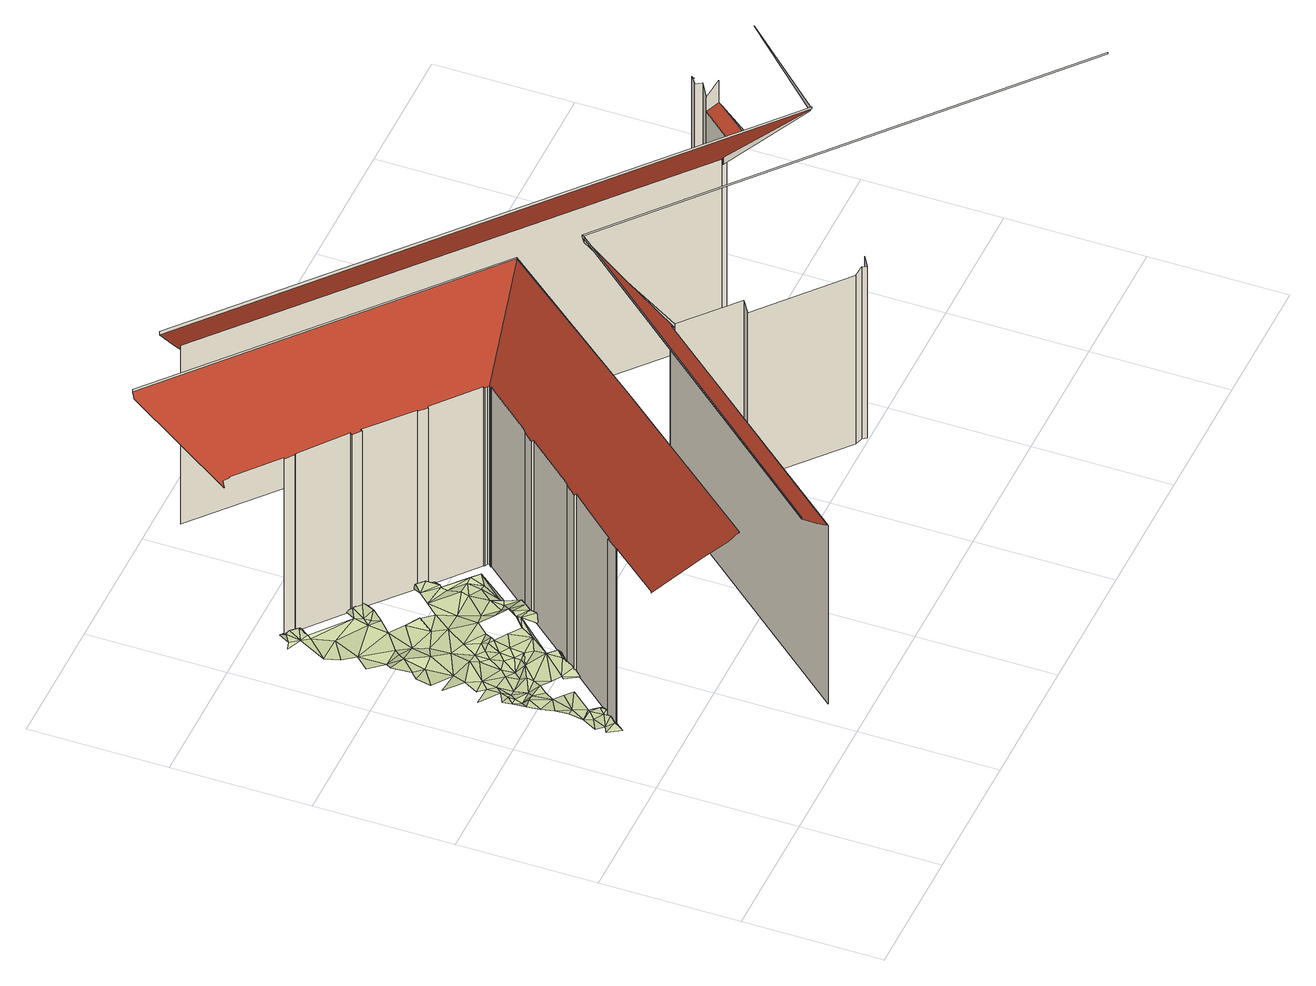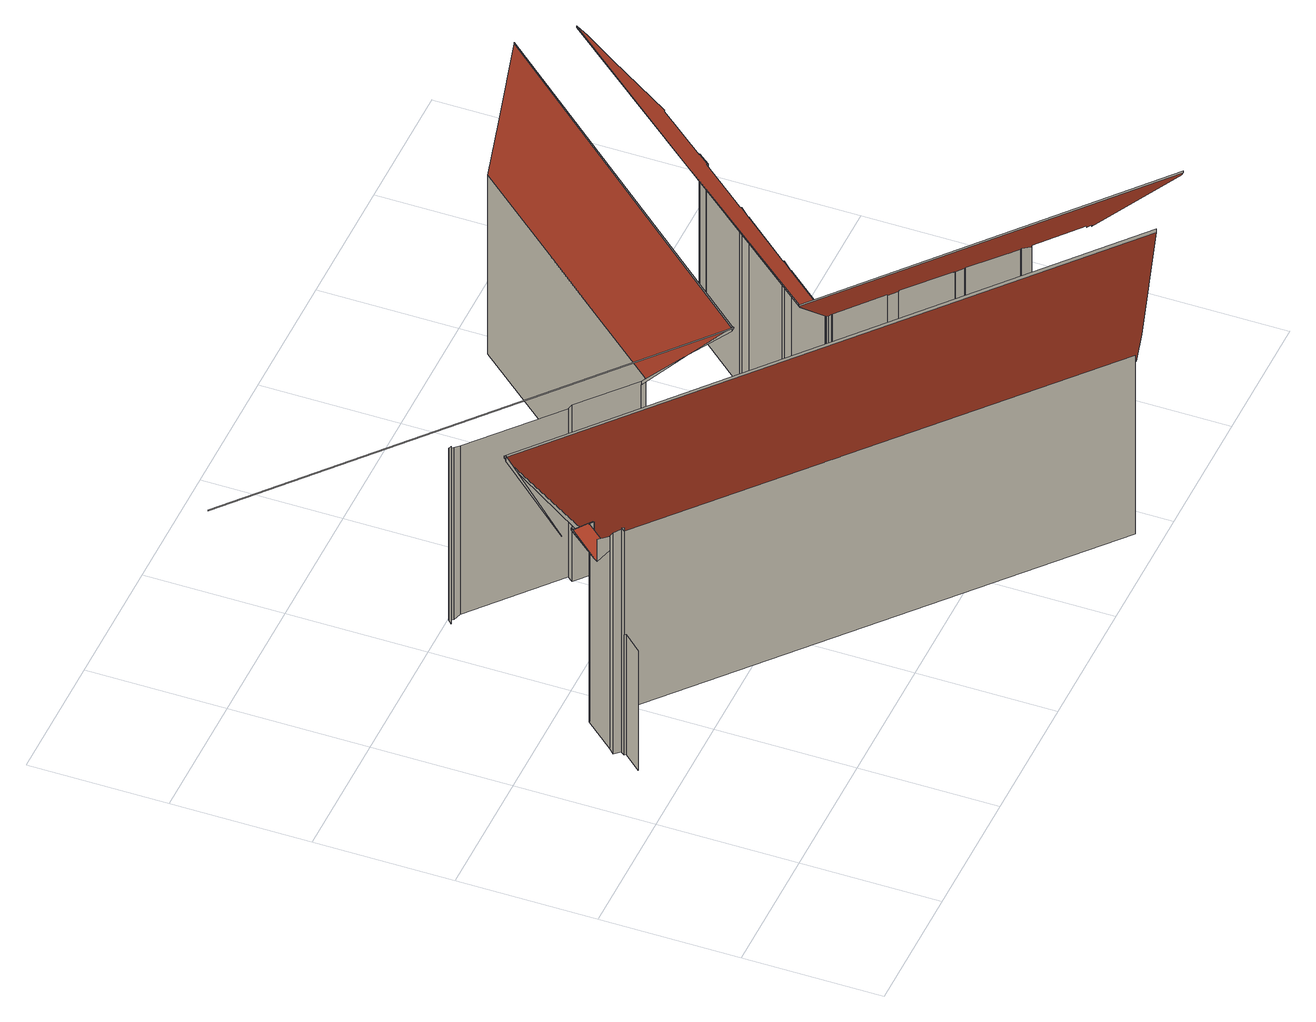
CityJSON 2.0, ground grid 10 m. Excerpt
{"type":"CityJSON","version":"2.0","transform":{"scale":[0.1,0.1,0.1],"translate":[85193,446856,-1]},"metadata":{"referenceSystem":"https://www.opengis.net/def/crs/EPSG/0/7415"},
"CityObjects":{
"building1":{"type":"Building","attributes":{"b3_dak_type":"slanted","b3_h_dak_50p":20.15,"b3_h_dak_70p":21.5,"b3_h_dak_max":52.27,"b3_h_dak_min":1.05,"b3_h_maaiveld":0.002,"b3_kas_warenhuis":false,"b3_mutatie_ahn3_ahn4":false,"b3_reconstructie_onvolledig":false,"b3_rmse_lod12":3.56,"b3_rmse_lod13":2.85,"b3_rmse_lod22":0.467,"b3_val3dity_lod12":"[]","b3_val3dity_lod13":"[]","b3_val3dity_lod22":"[303]","b3_volume_lod12":169744.66,"b3_volume_lod13":169475.98,"b3_volume_lod22":160186.91,"geconstateerd":false,"oorspronkelijkbouwjaar":1945,"status":"Pand in gebruik"},"children":["building1-1"]},
"building1-1":{"type":"BuildingPart","parents":["building1"],"geometry":[{"type":"MultiSurface","lod":"2.2","boundaries":[[[0,1,2]],[[3,4,5,6]],[[7,8,4,3]],[[9,10,8,7]],[[11,12,10,9]],[[13,14,12,11]],[[15,16,14,13]],[[17,16,15]],[[18,0,2,19,20,21,22,23,24,25,26,27,17,15,13,11,9,7,3,6,28,29,30]],[[31,32,33]],[[33,32,34,35]],[[35,34,36,37]],[[27,38,16,17]],[[37,36,39,40]],[[40,39,41,42]],[[42,41,43,44]],[[26,45,38,27]],[[44,43,46,47]],[[48,49,50,51]],[[52,53,54,55,56,57,31,33,35,37,40,42,44,47,58,59,60,61,62,63,64,21,20,19]],[[25,65,45,26]],[[24,65,25]],[[66,67,68,69,70]],[[47,46,71,58]],[[58,71,59]],[[59,71,72,60]],[[60,72,61]],[[23,73,65,24]],[[74,75,50,49,76,66,70]],[[61,72,77,62]],[[78,52,19,79]],[[62,77,80,63]],[[22,81,73,23]],[[63,80,82,64]],[[21,83,81,22]],[[64,82,83,21]],[[79,19,2]],[[70,69,84,74]],[[74,85,75]],[[86,50,75]],[[51,50,86,87,88]],[[85,74,84,89,90]],[[91,92,93,94]],[[90,89,95,96]],[[92,97,98,99,100,101,102,93]],[[96,95,103,104]],[[99,105,106,100]],[[104,103,107,108]],[[108,107,109,110]],[[110,109,111,112]],[[88,87,113,114]],[[115,97,92,91]],[[97,116,117,98]],[[118,99,98,119]],[[120,121,105,99,118]],[[119,98,117,122]],[[123,124,122]],[[116,97,115,125]],[[120,118,119,122,124,126,127,128]],[[128,129,121,120]],[[124,123,126]],[[130,131,129,128,132]],[[133,134,131,130]],[[135,136,137,138,134,133]],[[139,140,138,137]],[[141,136,135]],[[132,128,127,142]],[[143,144,140,139]]],"semantics":{"surfaces":[{"type":"WallSurface","on_footprint_edge":false},{"type":"WallSurface","on_footprint_edge":true},{"type":"RoofSurface"}],"values":[0,1,1,1,1,1,1,1,2,1,1,1,1,1,1,1,1,1,0,2,1,1,1,1,1,1,1,1,2,1,0,1,1,1,1,1,0,1,0,0,0,1,0,1,2,1,1,1,1,1,0,0,0,0,1,0,0,0,2,1,0,1,1,1,1,0,0,1]}}]},
"landuse1":{"type":"LandUse","attributes":{"3df_class":"Terrain","bgt_fysiekvoorkomen":"open verharding","bgt_status":"bestaand","identificatienamespace":"NL.IMGeo","onbegroeidterreindeeloptalud":"false","relatievehoogteligging":0,"aantal_punten":0},"geometry":[{"type":"MultiSurface","lod":"1.2","boundaries":[[[145,146,147]],[[147,146,148]],[[149,148,150]],[[149,150,151]],[[145,152,146]],[[148,146,153]],[[146,152,154]],[[153,146,154]],[[150,148,155]],[[155,148,153]],[[156,151,157]],[[150,158,151]],[[156,157,159]],[[153,154,160]],[[151,161,157]],[[155,158,150]],[[151,158,161]],[[155,153,160]],[[162,155,160]],[[163,158,155]],[[155,162,163]],[[159,157,164]],[[165,159,164]],[[163,161,158]],[[166,162,160]],[[167,168,165]],[[166,169,162]],[[169,161,163]],[[169,163,162]],[[167,165,164]],[[168,170,171]],[[157,161,172]],[[167,170,168]],[[173,171,174]],[[164,157,175]],[[170,176,171]],[[173,174,177]],[[176,174,171]],[[178,170,167]],[[164,178,167]],[[157,172,175]],[[177,179,180]],[[164,181,178]],[[170,182,176]],[[176,183,174]],[[170,178,182]],[[174,183,177]],[[182,183,176]],[[177,184,179]],[[183,184,177]],[[185,178,181]],[[179,186,187]],[[185,182,178]],[[187,186,188]],[[182,189,183]],[[189,184,183]],[[190,188,191]],[[184,186,179]],[[192,189,182]],[[185,193,182]],[[194,195,196]],[[189,197,184]],[[197,186,184]],[[193,192,182]],[[198,193,185]],[[194,196,191]],[[194,199,195]],[[189,192,200]],[[188,186,201]],[[197,189,200]],[[201,191,188]],[[199,202,203]],[[204,186,197]],[[194,202,199]],[[205,206,207]],[[208,192,193]],[[200,192,208]],[[197,200,209]],[[202,210,203]],[[211,194,191]],[[198,212,193]],[[186,204,213]],[[214,215,210]],[[201,186,213]],[[209,200,208]],[[207,216,205]],[[212,198,205]],[[197,209,204]],[[211,202,194]],[[217,210,202]],[[218,191,201]],[[207,219,216]],[[208,193,212]],[[220,219,207]],[[218,211,191]],[[209,221,204]],[[216,222,205]],[[208,223,209]],[[224,214,210]],[[225,221,209]],[[224,210,217]],[[222,212,205]],[[213,204,226]],[[209,223,225]],[[204,221,226]],[[227,202,211]],[[219,228,216]],[[227,217,202]],[[229,230,231]],[[232,201,213]],[[208,233,223]],[[214,229,231]],[[232,218,201]],[[216,228,222]],[[226,232,213]],[[221,234,226]],[[225,234,221]],[[235,208,212]],[[223,233,225]],[[208,235,233]],[[227,224,217]],[[218,236,211]],[[237,238,239]],[[240,237,230]],[[236,227,211]],[[240,230,229]],[[226,241,232]],[[226,234,241]],[[225,242,234]],[[225,233,242]],[[243,212,222]],[[228,243,222]],[[224,244,214]],[[245,218,232]],[[238,237,246]],[[247,248,228]],[[248,212,243]],[[234,249,241]],[[248,243,228]],[[246,250,238]],[[241,251,232]],[[252,234,242]],[[253,237,240]],[[232,251,245]],[[227,244,224]],[[249,234,252]],[[246,237,254]],[[255,229,214]],[[212,256,235]],[[233,256,242]],[[235,256,233]],[[251,241,249]],[[253,257,237]],[[250,246,258]],[[218,259,236]],[[260,227,236]],[[246,254,258]],[[254,237,257]],[[244,255,214]],[[258,261,250]],[[245,259,218]],[[242,262,252]],[[249,263,251]],[[252,263,249]],[[254,264,258]],[[242,256,262]],[[251,265,245]],[[253,266,257]],[[267,240,229]],[[253,240,267]],[[254,257,264]],[[268,244,227]],[[263,265,251]],[[252,265,263]],[[260,268,227]],[[212,269,256]],[[257,266,264]],[[259,260,236]],[[266,270,264]],[[262,256,271]],[[229,255,267]],[[265,272,245]],[[272,259,245]],[[244,273,255]],[[256,269,271]],[[268,260,274]],[[255,273,275]],[[255,276,267]],[[274,260,277]],[[278,260,259]],[[255,275,276]],[[268,274,277]],[[271,269,279]],[[271,279,280]],[[278,277,260]],[[275,273,281]],[[272,282,259]],[[276,275,281]],[[279,269,280]],[[267,276,283]],[[282,278,259]],[[283,284,267]],[[280,269,285]],[[286,272,287]],[[269,288,289]],[[286,282,272]],[[269,289,285]],[[276,281,290]],[[280,285,291]],[[283,276,290]],[[280,291,292]],[[284,283,293]],[[293,294,284]],[[289,288,295]],[[293,283,290]],[[296,286,287]],[[278,282,297]],[[285,289,298]],[[296,287,292]],[[299,291,285]],[[281,300,290]],[[295,298,289]],[[291,299,292]],[[299,285,298]],[[300,301,290]],[[302,282,286]],[[303,296,292]],[[296,304,286]],[[292,299,305]],[[298,306,299]],[[297,282,307]],[[305,303,292]],[[296,303,304]],[[304,302,286]],[[299,306,305]],[[303,305,308]],[[302,307,282]],[[303,308,304]],[[308,309,304]],[[297,310,311]],[[312,308,305]],[[305,306,312]],[[313,297,307]],[[297,313,310]],[[304,309,314]],[[304,314,302]],[[311,310,315]],[[311,316,317]],[[311,318,316]],[[318,311,315]],[[307,302,319]],[[308,320,309]],[[313,307,319]],[[319,302,314]],[[316,321,317]],[[309,322,314]],[[316,318,321]],[[321,323,317]],[[313,324,310]],[[310,325,315]],[[318,315,326]],[[318,326,321]],[[313,319,324]],[[314,322,319]],[[315,325,326]],[[309,320,322]],[[327,326,325]],[[324,319,322]],[[324,320,310]],[[320,324,322]]]}]}
},
"vertices":[
[25,52,227],[25,52,226],[120,165,226],[45,146,164],[45,146,10],[46,146,10],[46,146,164],[52,155,164],[52,155,10],[53,154,164],[53,154,10],[84,190,165],[84,190,10],[83,191,164],[83,191,10],[91,199,164],[91,199,10],[91,199,165],[22,58,219],[221,287,224],[220,287,222],[161,282,164],[159,280,164],[160,280,165],[129,244,165],[129,244,164],[121,236,164],[122,235,165],[15,109,164],[14,109,164],[20,75,201],[47,379,164],[47,379,10],[47,379,163],[52,374,10],[52,374,164],[53,374,10],[53,374,164],[122,235,10],[84,348,10],[84,348,165],[84,347,10],[84,347,164],[90,342,10],[90,342,164],[121,236,10],[90,343,10],[90,343,165],[54,20,226],[54,20,225],[256,254,223],[256,254,225],[7,469,224],[5,467,220],[10,406,159],[12,408,163],[16,405,163],[16,405,164],[121,316,165],[121,316,164],[127,311,164],[127,311,165],[158,285,165],[158,284,164],[160,283,164],[129,244,10],[117,27,165],[117,27,163],[117,27,10],[261,196,10],[261,196,164],[121,316,10],[127,311,10],[160,280,10],[264,194,160],[259,225,193],[91,24,189],[158,285,10],[7,469,226],[221,287,225],[158,284,10],[159,280,10],[160,283,10],[161,282,10],[264,194,10],[264,194,163],[256,254,220],[257,256,224],[257,256,225],[302,161,10],[302,161,163],[429,165,225],[429,165,223],[66,474,223],[66,474,226],[299,157,10],[299,157,156],[429,166,222],[422,224,167],[422,225,165],[122,482,165],[123,483,161],[111,482,174],[359,106,10],[359,106,156],[422,225,10],[122,482,10],[365,104,10],[365,104,159],[367,101,10],[367,101,159],[370,104,10],[370,104,164],[550,7,224],[550,7,225],[429,166,225],[429,166,221],[422,224,161],[422,225,182],[422,224,182],[425,223,182],[425,223,10],[433,215,181],[434,214,183],[434,214,181],[488,229,225],[454,238,181],[456,241,181],[444,245,182],[444,245,10],[448,249,202],[448,249,10],[444,245,194],[444,253,203],[444,253,10],[446,256,207],[446,256,204],[446,256,114],[446,256,10],[445,257,114],[445,257,10],[446,254,206],[456,241,200],[457,270,114],[457,270,10],
[41,140,12],[43,146,15],[32,148,15],[38,151,14],[33,156,14],[43,161,13],[38,166,15],[46,146,12],[48,151,15],[45,146,12],[48,156,15],[38,176,17],[43,176,16],[48,166,14],[38,186,16],[52,155,12],[48,167,15],[53,156,15],[53,161,15],[49,192,15],[38,196,14],[53,154,12],[43,206,15],[38,206,13],[57,160,12],[43,211,10],[38,216,12],[61,182,15],[33,221,16],[43,221,12],[55,187,15],[43,216,12],[43,226,14],[48,206,14],[43,236,14],[28,236,15],[54,199,14],[53,211,11],[48,221,10],[48,231,13],[59,205,14],[48,241,15],[38,241,14],[43,251,15],[53,221,9],[28,261,17],[48,261,13],[63,216,14],[63,211,13],[48,281,12],[33,281,16],[33,271,14],[63,231,10],[66,200,14],[38,286,16],[63,221,11],[63,256,15],[48,296,16],[38,301,15],[68,236,10],[72,195,15],[70,193,15],[79,185,12],[73,221,15],[68,226,11],[43,306,12],[58,281,15],[87,212,17],[68,251,12],[43,326,12],[33,316,13],[83,191,15],[53,301,14],[68,271,13],[83,191,12],[84,191,12],[73,236,14],[88,201,16],[78,226,14],[58,306,12],[78,231,14],[73,246,12],[63,296,13],[91,200,12],[53,346,11],[33,346,12],[38,336,10],[73,256,12],[83,226,16],[78,241,15],[88,221,15],[68,286,12],[43,366,13],[37,372,14],[33,371,12],[48,361,12],[78,251,13],[83,236,17],[93,206,17],[71,316,13],[78,266,14],[43,376,15],[91,199,12],[96,204,12],[83,251,16],[44,381,12],[83,256,14],[86,248,17],[48,363,14],[48,376,14],[73,331,13],[98,226,17],[53,371,14],[46,379,12],[88,281,14],[83,291,13],[47,379,12],[94,242,18],[88,251,17],[52,374,12],[93,257,14],[56,372,12],[74,341,15],[80,308,15],[108,238,22],[53,374,12],[102,235,19],[100,265,15],[78,324,15],[88,301,17],[78,331,13],[78,336,13],[89,301,16],[98,294,14],[108,241,22],[109,242,21],[85,332,16],[103,281,13],[83,346,15],[81,350,12],[118,236,21],[108,266,14],[108,257,17],[117,230,12],[118,231,20],[90,342,15],[113,246,21],[116,250,19],[84,347,12],[84,348,12],[122,235,12],[118,256,14],[104,302,16],[121,236,12],[123,241,20],[93,341,12],[90,343,12],[123,281,14],[123,256,14],[123,266,15],[128,246,18],[129,244,12],[123,286,16],[125,257,16],[128,261,13],[122,300,16],[111,310,17],[134,249,12],[123,296,14],[133,276,13],[123,301,17],[118,316,17],[119,319,12],[123,311,17],[133,286,15],[145,281,15],[121,316,12],[138,276,12],[121,317,12],[138,286,16],[130,309,12],[127,311,12],[127,312,12]
]}
